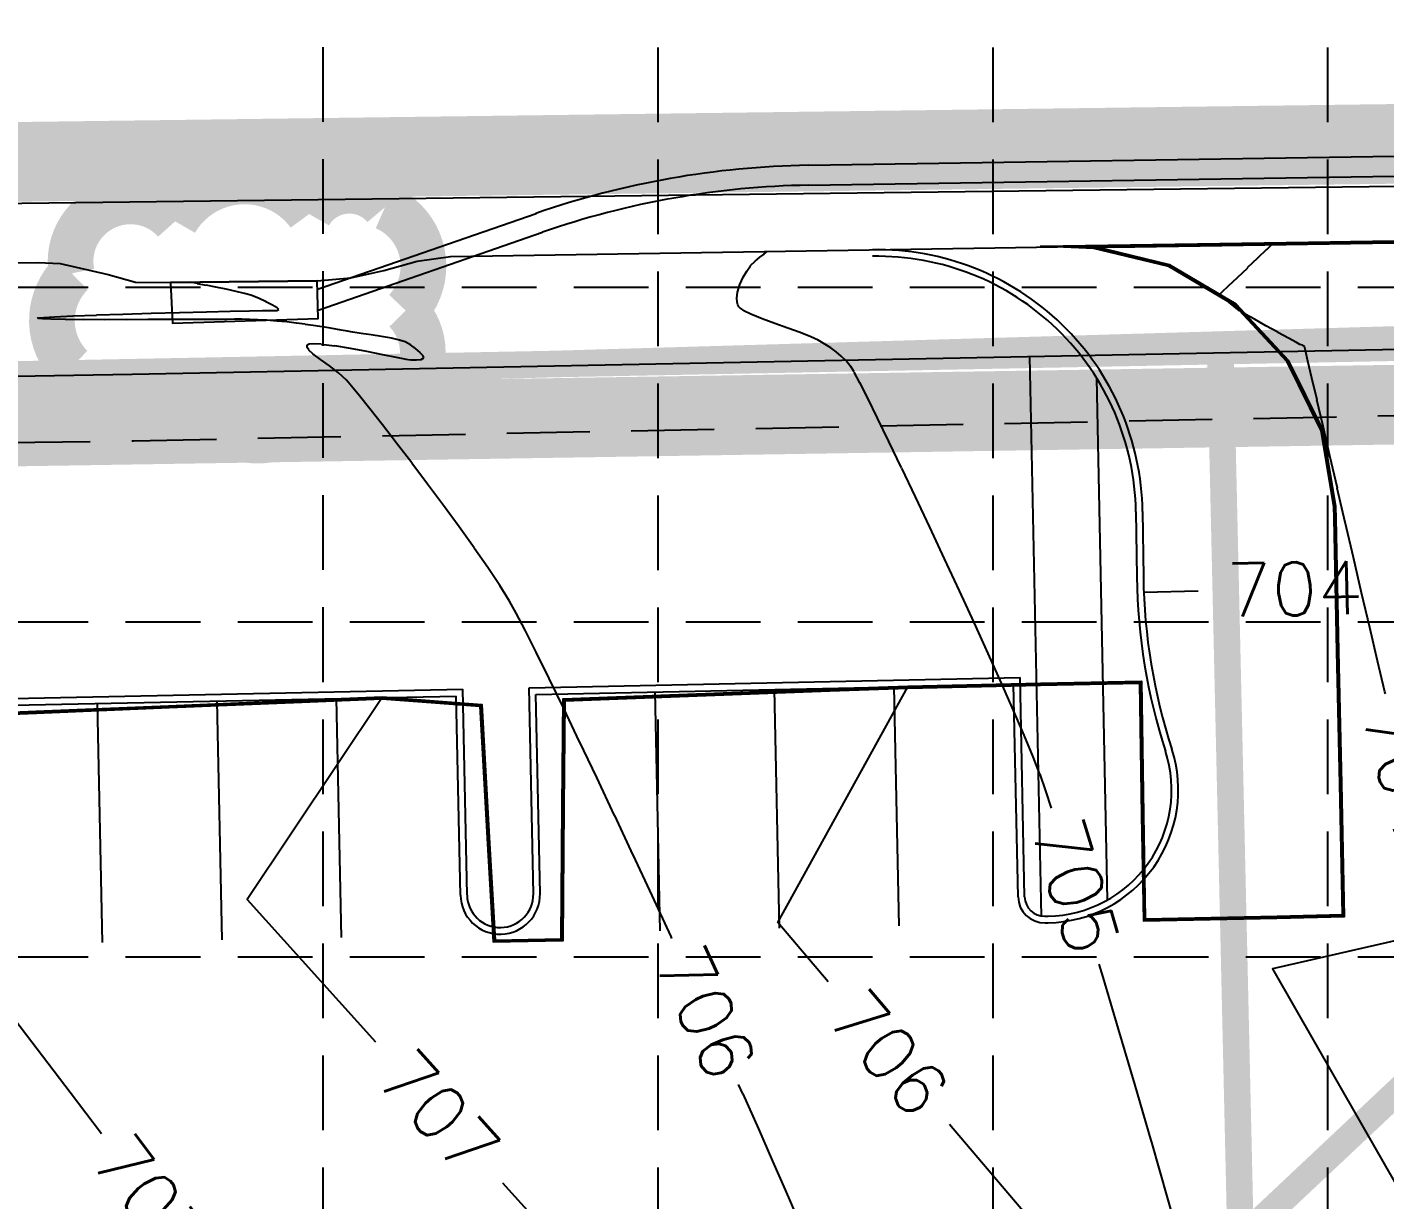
# Model space of a CAD drawing. Extents: x 5513 to 6525, y 3862 to 5479.
# Drawn here: x 6072.4 to 6174.7, y 5055.8 to 5144.1 of the extents above; entities that cross this region are included whole.
import ezdxf

# ---------------------------------------------------------------- set-up
doc = ezdxf.new("R2010")
doc.units = 0
doc.header["$LTSCALE"] = 50
doc.header["$MEASUREMENT"] = 0
for name, pattern in [('DAREA', [0.45, 0.35, -0.1]), ('DASH', [0.375, 0.25, -0.125]), ('HIDDEN', [0.375, 0.25, -0.125]), ('HIDDEN2', [0.1875, 0.125, -0.0625])]:
    doc.linetypes.add(name, pattern=pattern)
for name, color, linetype in [('C-DRNA-E', 11, 'DAREA'), ('C-PKNG-BACK-N', 7, 'Continuous'), ('C-PKNG-FACE-N', 4, 'Continuous'), ('C-PKNG-STRP-N', 7, 'Continuous'), ('C-STRM-PIPE-E', 14, 'Continuous'), ('C-TOPO-MAJR-N', 7, 'Continuous'), ('C-TOPO-MINR-N', 7, 'Continuous'), ('C-WTRC-EDGE', 4, 'HIDDEN2'), ('CONT-MJR', 6, 'Continuous'), ('CONT-MNR', 14, 'Continuous'), ('GRID', 254, 'HIDDEN'), ('INLET PROTECTION', 5, 'Continuous'), ('l-walk-n', 6, 'Continuous'), ('LIMITS OF DISTURBANCE', 1, 'DASH'), ('SILT FENCE', 200, 'Continuous'), ('V-ESMT-UTIL-N', 2, 'HIDDEN2'), ('v-pave-back-e', 6, 'Continuous'), ('v-prop-line', 3, 'Continuous'), ('v-strm-strc', 7, 'Continuous'), ('v-topo-bndy', 140, 'Continuous'), ('V-TOPO-BNDY-2', 7, 'Continuous')]:
    doc.layers.add(name, color=color, linetype=linetype)
for name, color, linetype, plot in [('C-TOPO-TINN--SUB-FACE', 6, 'Continuous', False), ('C-TOPO-TINN-CURB', 5, 'Continuous', False), ('C-TOPO-TINN-PVMT', 4, 'Continuous', False), ('C-TOPO-TINN-SUBG', 3, 'Continuous', False)]:
    doc.layers.add(name, color=color, linetype=linetype, plot=plot)
doc.styles.add('L100', font='simplex', dxfattribs={"height": 5})
doc.styles.add('L80', font='simplex', dxfattribs={"height": 4})

msp = doc.modelspace()

# ---------------------------------------------------------------- linework, layer by layer
at = {"layer": 'C-DRNA-E', "color": 7, "const_width": 2, "flags": 128}
msp.add_lwpolyline([(5728.77, 4476.01), (6423.84, 4489.8), (6414.53, 5124.61), (6036.52, 5117.29), (6006.42, 5046.81), (5930.42, 4919.4)], dxfattribs=at)
at = {"layer": 'C-PKNG-BACK-N', "color": 7}
for p, q in [((6155.91, 5107.63), (6155.97, 5102.72)), ((6110.21, 5094.36), (6147.18, 5095.13)), ((6147.53, 5078.63), (6147.18, 5095.13)), ((6068.2, 5093.49), (6105.21, 5094.26)), ((6105.53, 5078.76), (6105.21, 5094.26)), ((6110.53, 5078.86), (6110.21, 5094.36)), ((6149.06, 5077.16), (6149.3, 5077.17))]:
    msp.add_line(p, q, dxfattribs=at)
for centre, radius, start, end in [((6136.41, 5107.37), 19.5, 0.7696, 91.0012), ((6200.47, 5103.31), 44.5, 180.7696, 197.9599), ((6149.1, 5086.66), 9.5, 271.1876, 17.9599), ((6108.03, 5078.81), 2.5, 181.1876, 271.1876), ((6108.03, 5078.81), 2.5, 271.1876, 1.1876), ((6149.03, 5078.66), 1.5, 181.1876, 271.1876)]:
    msp.add_arc(centre, radius, start, end, dxfattribs=at)
at = {"layer": 'C-PKNG-FACE-N', "color": 7}
for p, q in [((6156.41, 5107.64), (6156.47, 5102.72)), ((6110.72, 5093.87), (6146.69, 5094.62)), ((6147.03, 5078.62), (6146.69, 5094.62)), ((6068.71, 5093), (6104.72, 5093.74)), ((6105.03, 5078.75), (6104.72, 5093.74)), ((6111.03, 5078.87), (6110.72, 5093.87)), ((6149.07, 5076.66), (6149.31, 5076.67)), ((6108.09, 5075.81), (6108.09, 5075.81))]:
    msp.add_line(p, q, dxfattribs=at)
for centre, radius, start, end in [((6136.41, 5107.37), 20, 0.7696, 91.0012), ((6200.47, 5103.31), 44, 180.7696, 197.9599), ((6149.1, 5086.66), 10, 271.1876, 17.9599), ((6108.03, 5078.81), 3, 181.1876, 271.1876), ((6108.03, 5078.81), 3, 271.1876, 1.1876), ((6149.03, 5078.66), 2, 181.1876, 271.1876)]:
    msp.add_arc(centre, radius, start, end, dxfattribs=at)
at = {"layer": 'C-PKNG-STRP-N', "color": 7}
for p, q in [((6096.08, 5075.56), (6095.71, 5093.56)), ((6120.07, 5076.06), (6119.7, 5094.06)), ((6129.07, 5076.25), (6128.7, 5094.24)), ((6138.07, 5076.43), (6137.7, 5094.43)), ((6078.08, 5075.19), (6077.71, 5093.18)), ((6087.08, 5075.38), (6086.71, 5093.37))]:
    msp.add_line(p, q, dxfattribs=at)
at = {"layer": 'C-STRM-PIPE-E', "color": 7}
for p, q in [((6131.24, 5133.72), (6248.99, 5135.57)), ((6131.26, 5132.22), (6249.01, 5134.07)), ((6094.26, 5124.38), (6110.73, 5130.1)), ((6094.31, 5122.81), (6111.22, 5128.68))]:
    msp.add_line(p, q, dxfattribs=at)
for radius in [65.75, 64.25]:
    msp.add_arc((6132.27, 5067.98), radius, 90.9024, 109.1279, dxfattribs=at)
at = {"layer": 'C-TOPO-MAJR-N', "color": 7, "elevation": 705}
msp.add_lwpolyline([(6191.98, 5079.11), (6166.19, 5073.19), (6175.88, 5056.28)], dxfattribs=at)
at = {"layer": 'C-TOPO-MINR-N', "color": 7}
for points, elevation in [([(6156.5, 5101.58), (6160.61, 5101.67)], 704), ([(6099.14, 5093.63), (6088.96, 5078.41), (6098.64, 5067.69)], 707), ([(6132.74, 5072.21), (6128.94, 5076.68), (6138.73, 5094.45)], 706), ([(6157.34, 5043.27), (6141.86, 5061.47)], 706), ([(6108.21, 5057.08), (6128.82, 5034.23)], 707)]:
    msp.add_lwpolyline(points, dxfattribs=dict(at, elevation=elevation))
at = {"layer": 'C-TOPO-TINN--SUB-FACE', "color": 7}
msp.add_polyline3d([(6063.11, 5092.1, 708.4), (6073.1, 5092.51, 708.15), (6083.09, 5092.92, 707.9), (6093.08, 5093.33, 707.65), (6099.14, 5093.58, 707.5), (6106.54, 5093.03, 707.4), (6107.11, 5083.04, 707.23), (6107.55, 5075.27, 707.1), (6112.71, 5075.37, 707.1), (6112.8, 5085.37, 707.21), (6112.87, 5093.43, 707.3), (6122.86, 5093.81, 706.99), (6132.86, 5094.18, 706.68), (6138.73, 5094.4, 706.5), (6148.73, 5094.61, 706.39), (6156.22, 5094.76, 706.3), (6156.38, 5084.76, 706.08), (6156.52, 5076.87, 705.9), (6166.51, 5077.07, 705.38), (6171.56, 5077.18, 705.12), (6171.36, 5087.12, 704.89), (6171.15, 5097.12, 704.67), (6170.94, 5107.12, 704.44), (6170.92, 5108.02, 704.42), (6169.96, 5113.75, 704.42), (6167.39, 5118.97, 704.41), (6163.43, 5123.23, 704.41), (6158.41, 5126.18, 704.41), (6152.77, 5127.56, 704.41), (6152.38, 5127.58, 704.41), (6162.38, 5127.73, 704.13), (6172.06, 5127.89, 703.85), (6182.06, 5128.03, 703.54)], dxfattribs=at)
at = {"layer": 'C-TOPO-TINN-CURB', "color": 7}
msp.add_polyline3d([(6063.01, 5092.19, 708.4), (6073.05, 5092.61, 708.15), (6083.04, 5093.02, 707.9), (6093.03, 5093.43, 707.65), (6099.14, 5093.68, 707.5), (6106.64, 5093.12, 707.4), (6107.2, 5083.09, 707.23), (6107.64, 5075.37, 707.1), (6112.61, 5075.47, 707.1), (6112.7, 5085.42, 707.21), (6112.77, 5093.53, 707.3), (6122.81, 5093.9, 706.99), (6132.81, 5094.28, 706.68), (6138.72, 5094.5, 706.5), (6148.72, 5094.71, 706.39), (6156.32, 5094.86, 706.3), (6156.48, 5084.82, 706.08), (6156.61, 5076.97, 705.9), (6166.56, 5077.17, 705.38), (6171.46, 5077.28, 705.12), (6171.26, 5087.12, 704.89), (6171.05, 5097.12, 704.67), (6170.84, 5107.12, 704.44), (6170.82, 5108.01, 704.42), (6169.87, 5113.72, 704.42), (6167.31, 5118.91, 704.41), (6163.37, 5123.15, 704.41), (6158.38, 5126.09, 704.41), (6152.75, 5127.46, 704.41), (6148.74, 5127.62, 704.41), (6160.56, 5127.81, 704.15), (6170.56, 5127.96, 703.89), (6172.06, 5127.99, 703.85), (6182.06, 5128.13, 703.54)], dxfattribs=at)
at = {"layer": 'C-TOPO-TINN-PVMT', "color": 7}
msp.add_polyline3d([(6063.06, 5092.15, 707.9), (6073.05, 5092.56, 707.65), (6083.04, 5092.97, 707.4), (6093.03, 5093.38, 707.15), (6099.14, 5093.63, 707), (6106.59, 5093.07, 706.9), (6107.15, 5083.09, 706.73), (6107.59, 5075.32, 706.6), (6112.66, 5075.42, 706.6), (6112.75, 5085.42, 706.71), (6112.82, 5093.48, 706.8), (6122.82, 5093.85, 706.49), (6132.81, 5094.23, 706.18), (6138.73, 5094.45, 706), (6148.72, 5094.66, 705.89), (6156.27, 5094.81, 705.8), (6156.43, 5084.81, 705.58), (6156.57, 5076.92, 705.4), (6166.56, 5077.12, 704.88), (6171.51, 5077.23, 704.62), (6171.31, 5087.12, 704.39), (6171.1, 5097.12, 704.17), (6170.89, 5107.12, 703.94), (6170.87, 5108.01, 703.92), (6169.91, 5113.74, 703.92), (6167.35, 5118.94, 703.91), (6163.4, 5123.19, 703.91), (6158.4, 5126.13, 703.91), (6152.76, 5127.51, 703.91), (6150.56, 5127.6, 703.91), (6160.56, 5127.76, 703.65), (6170.56, 5127.91, 703.39), (6172.06, 5127.94, 703.35), (6182.06, 5128.08, 703.04)], dxfattribs=at)
at = {"layer": 'C-TOPO-TINN-SUBG', "color": 7}
msp.add_polyline3d([(6063.15, 5092.05, 707.4), (6073.1, 5092.46, 707.15), (6083.09, 5092.87, 706.9), (6093.08, 5093.28, 706.65), (6099.14, 5093.53, 706.5), (6106.49, 5092.98, 706.4), (6107.06, 5083.04, 706.23), (6107.5, 5075.22, 706.1), (6112.76, 5075.33, 706.1), (6112.85, 5085.37, 706.21), (6112.92, 5093.38, 706.3), (6122.87, 5093.76, 705.99), (6132.86, 5094.13, 705.68), (6138.73, 5094.35, 705.5), (6148.73, 5094.56, 705.39), (6156.17, 5094.71, 705.3), (6156.33, 5084.76, 705.08), (6156.47, 5076.82, 704.9), (6166.52, 5077.02, 704.38), (6171.61, 5077.13, 704.12), (6171.41, 5087.13, 703.89), (6171.2, 5097.12, 703.67), (6170.99, 5107.12, 703.44), (6170.97, 5108.02, 703.42), (6170.01, 5113.77, 703.42), (6167.43, 5119, 703.41), (6163.46, 5123.27, 703.41), (6158.43, 5126.23, 703.41), (6152.77, 5127.61, 703.41), (6154.2, 5127.55, 703.41), (6162.38, 5127.68, 703.13), (6172.06, 5127.84, 702.85), (6182.06, 5127.98, 702.54)], dxfattribs=at)
at = {"layer": 'C-WTRC-EDGE', "color": 7, "const_width": 2}
for points in [[(6192.68, 5121.11), (6042.46, 5116.72)], [(6162.27, 5119.61), (6163.79, 5052.83), (6195.41, 5082.58)]]:
    msp.add_lwpolyline(points, dxfattribs=at)
at = {"layer": 'CONT-MJR', "color": 42, "extrusion": (0.638845, -0.769336, 0), "elevation": -29.64}
msp.add_lwpolyline([(7989.79, 705), (7990.1, 705)], dxfattribs=at)
at = {"layer": 'CONT-MJR', "color": 42, "extrusion": (0.708419, -0.705793, 0), "elevation": 722.39}
msp.add_lwpolyline([(7955.78, 705), (7956.26, 705)], dxfattribs=at)
at = {"layer": 'CONT-MJR', "color": 42, "extrusion": (-0.637859, 0.770153, 0), "elevation": 39.88}
msp.add_lwpolyline([(-7988.89, 705), (-7989.35, 705)], dxfattribs=at)
at = {"layer": 'CONT-MJR', "color": 42, "extrusion": (0.608059, -0.793892, 0), "elevation": -344.19}
msp.add_lwpolyline([(7982.03, 705), (7982.43, 705)], dxfattribs=at)
at = {"layer": 'CONT-MJR', "color": 42, "elevation": 705}
for points in [[(6126.09, 5124.74), (6126.34, 5125.29)], [(6126.34, 5125.29), (6126.6, 5125.76)], [(6125.85, 5123.72), (6125.91, 5124.17)], [(6125.87, 5123.41), (6125.85, 5123.72)], [(6125.93, 5123.22), (6125.87, 5123.41)], [(6125.97, 5123.12), (6125.93, 5123.22)], [(6126, 5123.07), (6125.97, 5123.12)], [(6127.75, 5122.16), (6126.91, 5122.5)], [(6128.71, 5121.8), (6127.75, 5122.16)], [(6131.42, 5120.81), (6130.63, 5121.12)], [(6135.71, 5116.17), (6135.12, 5117.35)], [(6139.3, 5108.76), (6138.27, 5110.92)], [(6141.5, 5104.09), (6140.39, 5106.47)], [(6147.5, 5090.79), (6146.7, 5092.65)], [(6159.63, 5051.35), (6158.35, 5055.8)]]:
    msp.add_lwpolyline(points, dxfattribs=at)
at = {"layer": 'CONT-MJR', "color": 42, "extrusion": (0.811312, -0.584614, 0), "elevation": 1973.99}
msp.add_lwpolyline([(7740.28, 705), (7740.77, 705)], dxfattribs=at)
at = {"layer": 'CONT-MJR', "color": 42, "extrusion": (0.953522, -0.301323, 0), "elevation": 4297.16}
msp.add_lwpolyline([(6731.89, 705), (6732.48, 705)], dxfattribs=at)
at = {"layer": 'CONT-MJR', "color": 42, "extrusion": (0.712992, 0.701172, 0), "elevation": 7959.94}
msp.add_lwpolyline([(-642.84, 705), (-642.68, 705)], dxfattribs=at)
at = {"layer": 'CONT-MJR', "color": 42, "extrusion": (-0.564074, -0.825725, 0), "elevation": -7685.73}
msp.add_lwpolyline([(2169.1, 705), (2168.77, 705)], dxfattribs=at)
at = {"layer": 'CONT-MJR', "color": 42, "extrusion": (-0.452647, -0.89169, 0), "elevation": -7341.01}
msp.add_lwpolyline([(3144.62, 705), (3144.03, 705)], dxfattribs=at)
at = {"layer": 'CONT-MJR', "color": 42, "extrusion": (-0.332009, -0.943276, 0), "elevation": -6866.06}
msp.add_lwpolyline([(4081.63, 705), (4080.58, 705)], dxfattribs=at)
at = {"layer": 'CONT-MJR', "color": 42, "extrusion": (0.335676, 0.941978, 0), "elevation": 6881.88}
msp.add_lwpolyline([(-4055.88, 705), (-4054.89, 705)], dxfattribs=at)
at = {"layer": 'CONT-MJR', "color": 42, "extrusion": (-0.434839, -0.900508, 0), "elevation": -7277.51}
msp.add_lwpolyline([(3295.28, 705), (3294.67, 705)], dxfattribs=at)
at = {"layer": 'CONT-MJR', "color": 42, "extrusion": (0.517364, 0.855765, 0), "elevation": 7554.45}
msp.add_lwpolyline([(-2598.93, 705), (-2598.34, 705)], dxfattribs=at)
at = {"layer": 'CONT-MJR', "color": 42, "extrusion": (-0.535392, -0.844603, 0), "elevation": -7607.86}
msp.add_lwpolyline([(2438.7, 705), (2438.17, 705)], dxfattribs=at)
at = {"layer": 'CONT-MJR', "color": 42, "extrusion": (-0.576938, -0.816788, 0), "elevation": -7720.24}
msp.add_lwpolyline([(2055.9, 705), (2055.4, 705)], dxfattribs=at)
at = {"layer": 'CONT-MJR', "color": 42, "extrusion": (-0.637417, -0.770519, 0), "elevation": -7854.29}
msp.add_lwpolyline([(1462.97, 705), (1462.48, 705)], dxfattribs=at)
at = {"layer": 'CONT-MJR', "color": 42, "extrusion": (-0.70407, -0.710131, 0), "elevation": -7953.97}
msp.add_lwpolyline([(751.87, 705), (751.35, 705)], dxfattribs=at)
at = {"layer": 'CONT-MJR', "color": 42, "extrusion": (0.76338, 0.64595, 0), "elevation": 7989.24}
msp.add_lwpolyline([(-55.15, 705), (-54.57, 705)], dxfattribs=at)
at = {"layer": 'CONT-MJR', "color": 42, "extrusion": (0.856945, 0.515409, 0), "elevation": 7895.03}
msp.add_lwpolyline([(1224.11, 705), (1224.57, 705)], dxfattribs=at)
at = {"layer": 'CONT-MJR', "color": 42, "extrusion": (0.883897, 0.467682, 0), "elevation": 7816.1}
msp.add_lwpolyline([(1653.92, 705), (1654.83, 705)], dxfattribs=at)
at = {"layer": 'CONT-MJR', "color": 42, "extrusion": (0.896215, 0.443619, 0), "elevation": 7768.55}
msp.add_lwpolyline([(1861.61, 705), (1863.28, 705)], dxfattribs=at)
at = {"layer": 'CONT-MJR', "color": 42, "extrusion": (0.898862, 0.438232, 0), "elevation": 7757.24}
msp.add_lwpolyline([(1906.24, 705), (1908.2, 705)], dxfattribs=at)
at = {"layer": 'CONT-MJR', "color": 42, "extrusion": (0.900825, 0.434183, 0), "elevation": 7748.58}
msp.add_lwpolyline([(1938.92, 705), (1941.13, 705)], dxfattribs=at)
at = {"layer": 'CONT-MJR', "color": 42, "extrusion": (0.903912, 0.427719, 0), "elevation": 7734.5}
msp.add_lwpolyline([(1989.43, 705), (1991.97, 705)], dxfattribs=at)
at = {"layer": 'CONT-MJR', "color": 42, "extrusion": (0.906789, 0.421585, 0), "elevation": 7720.85}
msp.add_lwpolyline([(2036.51, 705), (2039.17, 705)], dxfattribs=at)
at = {"layer": 'CONT-MJR', "color": 42, "extrusion": (0.908374, 0.418158, 0), "elevation": 7713.11}
msp.add_lwpolyline([(2063.01, 705), (2065.64, 705)], dxfattribs=at)
at = {"layer": 'CONT-MJR', "color": 42, "extrusion": (0.910181, 0.414211, 0), "elevation": 7704.08}
msp.add_lwpolyline([(2093.9, 705), (2096.47, 705)], dxfattribs=at)
at = {"layer": 'CONT-MJR', "color": 42, "extrusion": (0.912338, 0.409437, 0), "elevation": 7693.01}
msp.add_lwpolyline([(2131.8, 705), (2134.24, 705)], dxfattribs=at)
at = {"layer": 'CONT-MJR', "color": 42, "extrusion": (0.915042, 0.403358, 0), "elevation": 7678.65}
msp.add_lwpolyline([(2180.67, 705), (2182.93, 705)], dxfattribs=at)
at = {"layer": 'CONT-MJR', "color": 42, "extrusion": (0.923669, 0.383191, 0), "elevation": 7629}
msp.add_lwpolyline([(2344.79, 705), (2346.54, 705)], dxfattribs=at)
at = {"layer": 'CONT-MJR', "color": 42, "extrusion": (0.931464, 0.363834, 0), "elevation": 7578.41}
msp.add_lwpolyline([(2502.06, 705), (2503.47, 705)], dxfattribs=at)
at = {"layer": 'CONT-MJR', "color": 42, "extrusion": (0.944406, 0.328783, 0), "elevation": 7479.66}
msp.add_lwpolyline([(2782.09, 705), (2783.42, 705)], dxfattribs=at)
at = {"layer": 'CONT-MJR', "color": 42, "extrusion": (0.950998, 0.309196, 0), "elevation": 7420.56}
msp.add_lwpolyline([(2934.7, 705), (2936.07, 705)], dxfattribs=at)
at = {"layer": 'CONT-MJR', "color": 42, "extrusion": (0.958082, 0.286494, 0), "elevation": 7348.76}
msp.add_lwpolyline([(3097.02, 705), (3098.05, 705)], dxfattribs=at)
at = {"layer": 'CONT-MJR', "color": 42, "extrusion": (0.95882, 0.284013, 0), "elevation": 7340.72}
msp.add_lwpolyline([(3111.95, 705), (3116.03, 705)], dxfattribs=at)
at = {"layer": 'CONT-MJR', "color": 42, "extrusion": (0.959447, 0.281888, 0), "elevation": 7333.81}
msp.add_lwpolyline([(3123.89, 705), (3128.21, 705)], dxfattribs=at)
at = {"layer": 'CONT-MJR', "color": 42, "extrusion": (0.960009, 0.279969, 0), "elevation": 7327.55}
msp.add_lwpolyline([(3134.05, 705), (3138.54, 705)], dxfattribs=at)
at = {"layer": 'CONT-MJR', "color": 42, "extrusion": (0.960537, 0.278154, 0), "elevation": 7321.61}
msp.add_lwpolyline([(3143.31, 705), (3147.9, 705)], dxfattribs=at)
at = {"layer": 'CONT-MNR', "color": 42, "extrusion": (0.691739, -0.722147, 0), "elevation": 562.37}
msp.add_lwpolyline([(7998.48, 704), (7999.41, 704)], dxfattribs=at)
at = {"layer": 'CONT-MNR', "color": 42}
for points, elevation in [([(6165.76, 5127.39), (6166.24, 5127.85)], 704), ([(6085.23, 5124.81), (6084.74, 5124.91)], 706), ([(6088.78, 5124.07), (6088.14, 5124.22)], 706), ([(6089.26, 5123.93), (6088.78, 5124.07)], 706), ([(6162.3, 5123.86), (6162.21, 5123.9)], 704), ([(6162.44, 5123.8), (6162.3, 5123.86)], 704), ([(6162.9, 5123.41), (6162.6, 5123.68)], 704), ([(6163.3, 5123.08), (6162.9, 5123.41)], 704), ([(6073.2, 5122.22), (6073.31, 5122.24)], 706), ([(6073.31, 5122.24), (6073.67, 5122.27)], 706), ([(6074.18, 5122.13), (6073.56, 5122.15)], 706), ([(6074.45, 5122.32), (6075.85, 5122.38)], 706), ([(6076.65, 5122.09), (6075.27, 5122.11)], 706), ([(6081.49, 5122.1), (6079.85, 5122.09)], 706), ([(6083.88, 5122.63), (6085.9, 5122.68)], 706), ([(6086.83, 5122.11), (6086.14, 5122.11)], 706), ([(6087.45, 5122.11), (6086.83, 5122.11)], 706), ([(6088.03, 5122.12), (6087.45, 5122.11)], 706), ([(6088.58, 5122.12), (6088.03, 5122.12)], 706), ([(6089.77, 5122.09), (6089.16, 5122.11)], 706), ([(6090.46, 5122.05), (6089.77, 5122.09)], 706), ([(6091.21, 5122.79), (6091.36, 5122.85)], 706), ([(6164.83, 5122.12), (6164.13, 5122.52)], 704), ([(6091.21, 5121.99), (6090.46, 5122.05)], 706), ([(6091.95, 5121.92), (6091.21, 5121.99)], 706), ([(6092.67, 5121.83), (6091.95, 5121.92)], 706), ([(6095.26, 5121.45), (6094.8, 5121.53)], 706), ([(6095.66, 5121.38), (6095.26, 5121.45)], 706), ([(6096.06, 5121.3), (6095.66, 5121.38)], 706), ([(6096.52, 5121.22), (6096.06, 5121.3)], 706), ([(6167.4, 5120.69), (6166.59, 5121.14)], 704), ([(6093.5, 5120.01), (6093.49, 5120.13)], 706), ([(6093.53, 5120.22), (6093.64, 5120.27)], 706), ([(6093.64, 5120.27), (6093.94, 5120.3)], 706), ([(6093.94, 5120.3), (6094.55, 5120.27)], 706), ([(6099.09, 5120.83), (6098.31, 5120.95)], 706), ([(6099.84, 5120.69), (6099.09, 5120.83)], 706), ([(6100.45, 5120.56), (6099.84, 5120.69)], 706), ([(6168, 5120.37), (6167.4, 5120.69)], 704), ([(6168.26, 5120.22), (6168, 5120.37)], 704), ([(6168.6, 5120.07), (6168.45, 5120.16)], 704), ([(6097.97, 5119.71), (6099.16, 5119.48)], 706), ([(6100.19, 5119.27), (6100.94, 5119.12)], 706), ([(6101.3, 5119.07), (6101.72, 5119.07)], 706), ([(6101.99, 5119.63), (6101.66, 5119.92)], 706), ([(6102.28, 5119.22), (6102.22, 5119.38)], 706), ([(6168.87, 5118.96), (6168.68, 5119.77)], 704), ([(6096.46, 5117.53), (6095.85, 5118.09)], 706), ([(6169.17, 5117.7), (6168.87, 5118.96)], 704), ([(6169.55, 5116.05), (6169.17, 5117.7)], 704), ([(6099.16, 5114.17), (6098.21, 5115.37)], 706), ([(6100.22, 5112.8), (6099.16, 5114.17)], 706), ([(6101.37, 5111.3), (6100.22, 5112.8)], 706), ([(6104.95, 5106.48), (6103.77, 5108.1)], 706), ([(6172.29, 5104.18), (6171.67, 5106.83)], 704), ([(6106.08, 5104.9), (6104.95, 5106.48)], 706), ([(6109.23, 5100), (6108.74, 5100.88)], 706), ([(6173.52, 5098.9), (6172.91, 5101.52)], 704), ([(6174.11, 5096.4), (6173.52, 5098.9)], 704), ([(6174.66, 5094.06), (6174.11, 5096.4)], 704), ([(6115.3, 5087.61), (6114.01, 5090.31)], 706), ([(6116.65, 5084.75), (6115.3, 5087.61)], 706), ([(6078, 5060.76), (6075.63, 5063.88)], 707), ([(6127.5, 5061.14), (6126.32, 5063.78)], 706), ([(6128.57, 5058.72), (6127.5, 5061.14)], 706), ([(6129.52, 5056.56), (6128.57, 5058.72)], 706)]:
    msp.add_lwpolyline(points, dxfattribs=dict(at, elevation=elevation))
at = {"layer": 'CONT-MNR', "color": 42, "extrusion": (0.691741, -0.722146, 0), "elevation": 562.38}
msp.add_lwpolyline([(7997.42, 704), (7998.48, 704)], dxfattribs=at)
at = {"layer": 'CONT-MNR', "color": 42, "extrusion": (0.692041, -0.721858, 0), "elevation": 565.71}
msp.add_lwpolyline([(7995.19, 704), (7996.12, 704)], dxfattribs=at)
at = {"layer": 'CONT-MNR', "color": 42, "extrusion": (0.691828, -0.722062, 0), "elevation": 563.36}
msp.add_lwpolyline([(7996.29, 704), (7997.35, 704)], dxfattribs=at)
at = {"layer": 'CONT-MNR', "color": 42, "extrusion": (-0.189177, -0.981943, 0), "elevation": -6183.45}
msp.add_lwpolyline([(5006.51, 706), (5005.85, 706)], dxfattribs=at)
at = {"layer": 'CONT-MNR', "color": 42, "extrusion": (-0.18926, -0.981927, 0), "elevation": -6183.88}
msp.add_lwpolyline([(5006.75, 706), (5005.99, 706)], dxfattribs=at)
at = {"layer": 'CONT-MNR', "color": 42, "extrusion": (-0.195424, -0.980719, 0), "elevation": -6215.2}
msp.add_lwpolyline([(4968.6, 706), (4967.81, 706)], dxfattribs=at)
at = {"layer": 'CONT-MNR', "color": 42, "extrusion": (-0.208447, -0.978034, 0), "elevation": -6280.72}
msp.add_lwpolyline([(4886.28, 706), (4885.52, 706)], dxfattribs=at)
at = {"layer": 'CONT-MNR', "color": 42, "extrusion": (-0.695396, 0.718626, 0), "elevation": -602.95}
msp.add_lwpolyline([(-7991.56, 704), (-7991.81, 704)], dxfattribs=at)
at = {"layer": 'CONT-MNR', "color": 42, "extrusion": (0.692586, -0.721335, 0), "elevation": 571.75}
msp.add_lwpolyline([(7994.1, 704), (7994.76, 704)], dxfattribs=at)
at = {"layer": 'CONT-MNR', "color": 42, "extrusion": (-0.368413, -0.929662, 0), "elevation": -7006.89}
msp.add_lwpolyline([(3773.83, 706), (3773.23, 706)], dxfattribs=at)
at = {"layer": 'CONT-MNR', "color": 42, "extrusion": (-0.415692, -0.909506, 0), "elevation": -7191.53}
msp.add_lwpolyline([(3409.47, 706), (3408.85, 706)], dxfattribs=at)
at = {"layer": 'CONT-MNR', "color": 42, "extrusion": (-0.457434, -0.889244, 0), "elevation": -7341.94}
msp.add_lwpolyline([(3072.76, 706), (3072.2, 706)], dxfattribs=at)
at = {"layer": 'CONT-MNR', "color": 42, "extrusion": (-0.517483, -0.855694, 0), "elevation": -7535.81}
msp.add_lwpolyline([(2561.18, 706), (2560.77, 706)], dxfattribs=at)
at = {"layer": 'CONT-MNR', "color": 42, "extrusion": (0.987553, -0.157288, 0), "elevation": 5279.58}
msp.add_lwpolyline([(6029.37, 704), (6029.42, 704)], dxfattribs=at)
at = {"layer": 'CONT-MNR', "color": 42, "extrusion": (0.954089, -0.299524, 0), "elevation": 4344.55}
msp.add_lwpolyline([(6734.44, 704), (6734.49, 704)], dxfattribs=at)
at = {"layer": 'CONT-MNR', "color": 42, "extrusion": (0.639323, 0.768938, 0), "elevation": 7879.68}
msp.add_lwpolyline([(-1462.97, 704), (-1462.77, 704)], dxfattribs=at)
at = {"layer": 'CONT-MNR', "color": 42, "extrusion": (-0.586918, 0.809647, 0), "elevation": 582.72}
msp.add_lwpolyline([(-7923.45, 706), (-7923.47, 706)], dxfattribs=at)
at = {"layer": 'CONT-MNR', "color": 42, "extrusion": (-0.686693, -0.726948, 0), "elevation": -7893.99}
msp.add_lwpolyline([(897.52, 706), (897.51, 706)], dxfattribs=at)
at = {"layer": 'CONT-MNR', "color": 42, "extrusion": (0.218109, 0.975924, 0), "elevation": 6323.5}
msp.add_lwpolyline([(-4809.87, 706), (-4809.79, 706)], dxfattribs=at)
at = {"layer": 'CONT-MNR', "color": 42, "extrusion": (-0.088145, -0.996108, 0), "elevation": -5637.57}
msp.add_lwpolyline([(5598.43, 706), (5598.15, 706)], dxfattribs=at)
at = {"layer": 'CONT-MNR', "color": 42, "extrusion": (0.060016, -0.998197, 0), "elevation": -4748.52}
msp.add_lwpolyline([(6370.13, 706), (6370.92, 706)], dxfattribs=at)
at = {"layer": 'CONT-MNR', "color": 42, "extrusion": (-0.019468, -0.99981, 0), "elevation": -5239.41}
msp.add_lwpolyline([(5974.41, 706), (5973.31, 706)], dxfattribs=at)
at = {"layer": 'CONT-MNR', "color": 42, "extrusion": (0.03631, -0.999341, 0), "elevation": -4898.39}
msp.add_lwpolyline([(6257.84, 706), (6259.6, 706)], dxfattribs=at)
at = {"layer": 'CONT-MNR', "color": 42, "extrusion": (-0.002686, -0.999996, 0), "elevation": -5138.4}
msp.add_lwpolyline([(6064.42, 706), (6062.87, 706)], dxfattribs=at)
at = {"layer": 'CONT-MNR', "color": 42, "extrusion": (0.031904, -0.999491, 0), "elevation": -4925.94}
msp.add_lwpolyline([(6237.95, 706), (6239.95, 706)], dxfattribs=at)
at = {"layer": 'CONT-MNR', "color": 42, "extrusion": (0.00081465, -1, 0), "elevation": -5117.14}
msp.add_lwpolyline([(6084.02, 706), (6082.37, 706)], dxfattribs=at)
at = {"layer": 'CONT-MNR', "color": 42, "extrusion": (0.029136, -0.999575, 0), "elevation": -4943.2}
msp.add_lwpolyline([(6226.28, 706), (6228.41, 706)], dxfattribs=at)
at = {"layer": 'CONT-MNR', "color": 42, "extrusion": (0.004043, -0.999992, 0), "elevation": -5097.47}
msp.add_lwpolyline([(6103.69, 706), (6102.14, 706)], dxfattribs=at)
at = {"layer": 'CONT-MNR', "color": 42, "extrusion": (0.027265, -0.999628, 0), "elevation": -4954.85}
msp.add_lwpolyline([(6219.15, 706), (6221.29, 706)], dxfattribs=at)
at = {"layer": 'CONT-MNR', "color": 42, "extrusion": (0.004157, -0.999991, 0), "elevation": -5096.77}
msp.add_lwpolyline([(6105.62, 706), (6104.27, 706)], dxfattribs=at)
at = {"layer": 'CONT-MNR', "color": 42, "extrusion": (0.002771, -0.999996, 0), "elevation": -5105.23}
msp.add_lwpolyline([(6099.62, 706), (6098.55, 706)], dxfattribs=at)
at = {"layer": 'CONT-MNR', "color": 42, "extrusion": (-0.002527, -0.999997, 0), "elevation": -5137.47}
msp.add_lwpolyline([(6073.18, 706), (6072.49, 706)], dxfattribs=at)
at = {"layer": 'CONT-MNR', "color": 42, "extrusion": (0.025064, -0.999686, 0), "elevation": -4968.54}
msp.add_lwpolyline([(6212.38, 706), (6214.18, 706)], dxfattribs=at)
at = {"layer": 'CONT-MNR', "color": 42, "extrusion": (0.024559, -0.999698, 0), "elevation": -4971.68}
msp.add_lwpolyline([(6211.67, 706), (6213.12, 706)], dxfattribs=at)
at = {"layer": 'CONT-MNR', "color": 42, "extrusion": (-0.011007, -0.999939, 0), "elevation": -5188.83}
msp.add_lwpolyline([(6032.41, 706), (6031.83, 706)], dxfattribs=at)
at = {"layer": 'CONT-MNR', "color": 42, "extrusion": (0.02467, -0.999696, 0), "elevation": -4970.98}
msp.add_lwpolyline([(6213.68, 706), (6214.66, 706)], dxfattribs=at)
at = {"layer": 'CONT-MNR', "color": 42, "extrusion": (0.02758, -0.99962, 0), "elevation": -4952.87}
msp.add_lwpolyline([(6229.1, 706), (6229.51, 706)], dxfattribs=at)
at = {"layer": 'CONT-MNR', "color": 42, "extrusion": (-0.01218, -0.999926, 0), "elevation": -5196.6}
msp.add_lwpolyline([(6027.7, 706), (6028.05, 706)], dxfattribs=at)
at = {"layer": 'CONT-MNR', "color": 42, "extrusion": (-0.009712, -0.999953, 0), "elevation": -5181.71}
msp.add_lwpolyline([(6040.86, 706), (6041.17, 706)], dxfattribs=at)
at = {"layer": 'CONT-MNR', "color": 42, "extrusion": (0.712544, 0.701627, 0), "elevation": 7934.7}
msp.add_lwpolyline([(-623.61, 706), (-623.43, 706)], dxfattribs=at)
at = {"layer": 'CONT-MNR', "color": 42, "extrusion": (-0.594577, -0.804039, 0), "elevation": -7783.71}
msp.add_lwpolyline([(1909.99, 704), (1909.47, 704)], dxfattribs=at)
at = {"layer": 'CONT-MNR', "color": 42, "extrusion": (-0.520529, -0.853844, 0), "elevation": -7582.45}
msp.add_lwpolyline([(2596.79, 704), (2596.3, 704)], dxfattribs=at)
at = {"layer": 'CONT-MNR', "color": 42, "extrusion": (-0.48962, -0.871936, 0), "elevation": -7484.59}
msp.add_lwpolyline([(2868.44, 704), (2867.45, 704)], dxfattribs=at)
at = {"layer": 'CONT-MNR', "color": 42, "extrusion": (-0.132061, -0.991242, 0), "elevation": -5881.58}
msp.add_lwpolyline([(5363.6, 706), (5362.92, 706)], dxfattribs=at)
at = {"layer": 'CONT-MNR', "color": 42, "extrusion": (-0.141725, -0.989906, 0), "elevation": -5933.62}
msp.add_lwpolyline([(5306.56, 706), (5305.96, 706)], dxfattribs=at)
at = {"layer": 'CONT-MNR', "color": 42, "extrusion": (-0.148256, -0.988949, 0), "elevation": -5968.52}
msp.add_lwpolyline([(5267.78, 706), (5267.28, 706)], dxfattribs=at)
at = {"layer": 'CONT-MNR', "color": 42, "extrusion": (-0.150472, -0.988614, 0), "elevation": -5980.31}
msp.add_lwpolyline([(5254.76, 706), (5254.39, 706)], dxfattribs=at)
at = {"layer": 'CONT-MNR', "color": 42, "extrusion": (-0.15683, -0.987626, 0), "elevation": -6013.96}
msp.add_lwpolyline([(5218.34, 706), (5217.91, 706)], dxfattribs=at)
at = {"layer": 'CONT-MNR', "color": 42, "extrusion": (-0.144337, -0.989529, 0), "elevation": -5947.54}
msp.add_lwpolyline([(5294.55, 706), (5293.92, 706)], dxfattribs=at)
at = {"layer": 'CONT-MNR', "color": 42, "extrusion": (-0.146086, -0.989272, 0), "elevation": -5956.89}
msp.add_lwpolyline([(5284.78, 706), (5284.03, 706)], dxfattribs=at)
at = {"layer": 'CONT-MNR', "color": 42, "extrusion": (-0.485416, -0.874283, 0), "elevation": -7470.69}
msp.add_lwpolyline([(2905.46, 704), (2904.44, 704)], dxfattribs=at)
at = {"layer": 'CONT-MNR', "color": 42, "extrusion": (0.953258, -0.302157, 0), "elevation": 4261.58}
msp.add_lwpolyline([(6722, 706), (6722.06, 706)], dxfattribs=at)
at = {"layer": 'CONT-MNR', "color": 42, "extrusion": (0.774864, -0.632129, 0), "elevation": 1485.02}
msp.add_lwpolyline([(7819.33, 706), (7819.37, 706)], dxfattribs=at)
at = {"layer": 'CONT-MNR', "color": 42, "extrusion": (-0.125266, -0.992123, 0), "elevation": -5843.37}
msp.add_lwpolyline([(5405.15, 706), (5406.16, 706)], dxfattribs=at)
at = {"layer": 'CONT-MNR', "color": 42, "extrusion": (-0.163425, -0.986556, 0), "elevation": -6047.47}
msp.add_lwpolyline([(5176.85, 706), (5178.04, 706)], dxfattribs=at)
at = {"layer": 'CONT-MNR', "color": 42, "extrusion": (-0.312136, -0.950037, 0), "elevation": -6768.89}
msp.add_lwpolyline([(4197.78, 706), (4197.35, 706)], dxfattribs=at)
at = {"layer": 'CONT-MNR', "color": 42, "extrusion": (-0.491342, -0.870967, 0), "elevation": -7457.33}
msp.add_lwpolyline([(2798.23, 706), (2797.77, 706)], dxfattribs=at)
at = {"layer": 'CONT-MNR', "color": 42, "extrusion": (-0.580573, -0.814208, 0), "elevation": -7711.14}
msp.add_lwpolyline([(1995.53, 706), (1995.05, 706)], dxfattribs=at)
at = {"layer": 'CONT-MNR', "color": 42, "extrusion": (-0.325314, -0.945606, 0), "elevation": -6848.34}
msp.add_lwpolyline([(4167.26, 704), (4167.07, 704)], dxfattribs=at)
at = {"layer": 'CONT-MNR', "color": 42, "extrusion": (0.96724, 0.253864, 0), "elevation": 7266.32}
msp.add_lwpolyline([(3386.04, 704), (3386.35, 704)], dxfattribs=at)
at = {"layer": 'CONT-MNR', "color": 42, "extrusion": (0.865451, 0.500994, 0), "elevation": 7838.72}
msp.add_lwpolyline([(1378.08, 706), (1378.31, 706)], dxfattribs=at)
at = {"layer": 'CONT-MNR', "color": 42, "extrusion": (-0.694492, -0.7195, 0), "elevation": -7915.67}
msp.add_lwpolyline([(829.12, 706), (828.69, 706)], dxfattribs=at)
at = {"layer": 'CONT-MNR', "color": 42, "extrusion": (-0.598469, -0.801146, 0), "elevation": -7748.5}
msp.add_lwpolyline([(1818.96, 706), (1818.25, 706)], dxfattribs=at)
at = {"layer": 'CONT-MNR', "color": 42, "extrusion": (-0.57474, -0.818336, 0), "elevation": -7691.88}
msp.add_lwpolyline([(2046.02, 706), (2045.19, 706)], dxfattribs=at)
at = {"layer": 'CONT-MNR', "color": 42, "extrusion": (-0.183558, -0.983009, 0), "elevation": -6152.06}
msp.add_lwpolyline([(5053.33, 706), (5054.59, 706)], dxfattribs=at)
at = {"layer": 'CONT-MNR', "color": 42, "extrusion": (-0.198676, -0.980065, 0), "elevation": -6229.18}
msp.add_lwpolyline([(4960.46, 706), (4961.51, 706)], dxfattribs=at)
at = {"layer": 'CONT-MNR', "color": 42, "extrusion": (-0.152859, -0.988248, 0), "elevation": -5991.55}
msp.add_lwpolyline([(5246.73, 706), (5247.1, 706)], dxfattribs=at)
at = {"layer": 'CONT-MNR', "color": 42, "extrusion": (0.089308, -0.996004, 0), "elevation": -4553.68}
msp.add_lwpolyline([(6534.51, 706), (6534.89, 706)], dxfattribs=at)
at = {"layer": 'CONT-MNR', "color": 42, "extrusion": (0.740526, 0.672028, 0), "elevation": 7959.21}
msp.add_lwpolyline([(-309.83, 706), (-309.49, 706)], dxfattribs=at)
at = {"layer": 'CONT-MNR', "color": 42, "extrusion": (-0.522942, 0.852368, 0), "elevation": 1172.32}
msp.add_lwpolyline([(-7878.22, 706), (-7878.45, 706)], dxfattribs=at)
at = {"layer": 'CONT-MNR', "color": 42, "extrusion": (-0.604019, -0.79697, 0), "elevation": -7760.98}
msp.add_lwpolyline([(1766.78, 706), (1765.92, 706)], dxfattribs=at)
at = {"layer": 'CONT-MNR', "color": 42, "extrusion": (0.760792, 0.648996, 0), "elevation": 7959.39}
msp.add_lwpolyline([(-63.77, 706), (-63.2, 706)], dxfattribs=at)
at = {"layer": 'CONT-MNR', "color": 42, "extrusion": (0.775449, 0.63141, 0), "elevation": 7958.77}
msp.add_lwpolyline([(117.5, 706), (118.44, 706)], dxfattribs=at)
at = {"layer": 'CONT-MNR', "color": 42, "extrusion": (0.782171, 0.623064, 0), "elevation": 7957.05}
msp.add_lwpolyline([(201.51, 706), (202.78, 706)], dxfattribs=at)
at = {"layer": 'CONT-MNR', "color": 42, "extrusion": (0.974438, 0.224655, 0), "elevation": 7161.19}
msp.add_lwpolyline([(3597.23, 704), (3599.26, 704)], dxfattribs=at)
at = {"layer": 'CONT-MNR', "color": 42, "extrusion": (0.974493, 0.224419, 0), "elevation": 7160.32}
msp.add_lwpolyline([(3596.68, 704), (3598.97, 704)], dxfattribs=at)
at = {"layer": 'CONT-MNR', "color": 42, "extrusion": (0.798066, 0.60257, 0), "elevation": 7949.21}
msp.add_lwpolyline([(400.67, 706), (402.65, 706)], dxfattribs=at)
at = {"layer": 'CONT-MNR', "color": 42, "extrusion": (0.974476, 0.224494, 0), "elevation": 7160.6}
msp.add_lwpolyline([(3593.62, 704), (3596.12, 704)], dxfattribs=at)
at = {"layer": 'CONT-MNR', "color": 42, "extrusion": (0.802379, 0.596815, 0), "elevation": 7946.12}
msp.add_lwpolyline([(455.81, 706), (457.83, 706)], dxfattribs=at)
at = {"layer": 'CONT-MNR', "color": 42, "extrusion": (0.974402, 0.224813, 0), "elevation": 7161.77}
msp.add_lwpolyline([(3588.63, 704), (3591.28, 704)], dxfattribs=at)
at = {"layer": 'CONT-MNR', "color": 42, "extrusion": (0.821871, 0.569673, 0), "elevation": 7926.53}
msp.add_lwpolyline([(715.3, 706), (717.1, 706)], dxfattribs=at)
at = {"layer": 'CONT-MNR', "color": 42, "extrusion": (0.974091, 0.226156, 0), "elevation": 7166.71}
msp.add_lwpolyline([(3573.3, 704), (3576.04, 704)], dxfattribs=at)
at = {"layer": 'CONT-MNR', "color": 42, "extrusion": (0.832968, 0.553322, 0), "elevation": 7910.85}
msp.add_lwpolyline([(870.16, 706), (871.79, 706)], dxfattribs=at)
at = {"layer": 'CONT-MNR', "color": 42, "extrusion": (0.849175, 0.528111, 0), "elevation": 7881.22}
msp.add_lwpolyline([(1105.45, 706), (1106.84, 706)], dxfattribs=at)
at = {"layer": 'CONT-MNR', "color": 42, "extrusion": (0.886875, 0.462009, 0), "elevation": 7774.37}
msp.add_lwpolyline([(1699.08, 706), (1700.54, 706)], dxfattribs=at)
at = {"layer": 'CONT-MNR', "color": 42, "extrusion": (0.893196, 0.449667, 0), "elevation": 7750.06}
msp.add_lwpolyline([(1804.87, 706), (1806.72, 706)], dxfattribs=at)
at = {"layer": 'CONT-MNR', "color": 42, "extrusion": (0.89698, 0.442072, 0), "elevation": 7734.47}
msp.add_lwpolyline([(1868.36, 706), (1870.57, 706)], dxfattribs=at)
at = {"layer": 'CONT-MNR', "color": 42, "extrusion": (0.899543, 0.436833, 0), "elevation": 7723.44}
msp.add_lwpolyline([(1910.92, 706), (1913.43, 706)], dxfattribs=at)
at = {"layer": 'CONT-MNR', "color": 42, "extrusion": (0.972292, 0.23377, 0), "elevation": 7194.41}
msp.add_lwpolyline([(3509.3, 704), (3509.46, 704)], dxfattribs=at)
at = {"layer": 'CONT-MNR', "color": 42, "extrusion": (0.901433, 0.432919, 0), "elevation": 7715.06}
msp.add_lwpolyline([(1941.7, 706), (1944.47, 706)], dxfattribs=at)
at = {"layer": 'CONT-MNR', "color": 42, "extrusion": (0.905236, 0.42491, 0), "elevation": 7697.57}
msp.add_lwpolyline([(2000.58, 706), (2003.87, 706)], dxfattribs=at)
at = {"layer": 'CONT-MNR', "color": 42, "extrusion": (0.906218, 0.422811, 0), "elevation": 7692.91}
msp.add_lwpolyline([(2015.05, 706), (2018.42, 706)], dxfattribs=at)
at = {"layer": 'CONT-MNR', "color": 42, "extrusion": (0.907151, 0.420805, 0), "elevation": 7688.43}
msp.add_lwpolyline([(2028.66, 706), (2032.06, 706)], dxfattribs=at)
at = {"layer": 'CONT-MNR', "color": 42, "extrusion": (0.908075, 0.418808, 0), "elevation": 7683.95}
msp.add_lwpolyline([(2045.42, 706), (2045.57, 706)], dxfattribs=at)
at = {"layer": 'CONT-MNR', "color": 42, "extrusion": (0.796682, 0.604398, 0), "elevation": 7900.95}
msp.add_lwpolyline([(362.2, 707), (369.74, 707)], dxfattribs=at)
at = {"layer": 'CONT-MNR', "color": 42, "extrusion": (0.911187, 0.411993, 0), "elevation": 7668.46}
msp.add_lwpolyline([(2090.05, 706), (2090.84, 706)], dxfattribs=at)
at = {"layer": 'CONT-MNR', "color": 42, "extrusion": (0.919148, 0.393913, 0), "elevation": 7625.78}
msp.add_lwpolyline([(2231.19, 706), (2233.22, 706)], dxfattribs=at)
at = {"layer": 'GRID', "color": 253, "linetype": 'HIDDEN', "ltscale": 0.45}
for p, q in [((6094.7, 3989.49), (6094.7, 5452.43)), ((6119.92, 3989.48), (6119.92, 5452.43)), ((6145.15, 3989.48), (6145.15, 5452.43)), ((6170.37, 3989.48), (6170.37, 5452.43)), ((5539.82, 5124.55), (6498.25, 5124.55)), ((5539.82, 5099.33), (6498.25, 5099.33)), ((5539.82, 5074.11), (6498.25, 5074.11))]:
    msp.add_line(p, q, dxfattribs=at)
at = {"layer": 'INLET PROTECTION', "color": 170, "ltscale": 100, "const_width": 3.44}
msp.add_lwpolyline([(6083.55, 5129.5, 0.520567), (6083.55, 5129.5, 0.765195), (6075.76, 5125.58, 0.417879), (6075.72, 5118.52, 0.6649), (6084.62, 5117.16, 0.744833), (6094.66, 5116.32, 0.975642), (6100.91, 5122.78, 0.520567), (6099.35, 5130.56, 0.520567), (6093.64, 5130.05, 0.540264), (6083.55, 5129.5)], format="xyb", close=True, dxfattribs=at)
at = {"layer": 'l-walk-n', "color": 7}
for p, q in [((6148.8, 5077.13), (6147.92, 5119.32)), ((6153.77, 5078.39), (6152.96, 5117.69))]:
    msp.add_line(p, q, dxfattribs=at)
at = {"layer": 'LIMITS OF DISTURBANCE', "const_width": 6}
msp.add_lwpolyline([(5572.94, 5127.47), (5544.79, 5069.15), (5566.76, 5054.06), (5603.83, 5054.74), (5603.83, 5018.38), (5855.58, 5025.04), (5860.92, 4528.11), (5834.73, 4513.84), (5868.47, 4470.16), (6224.01, 4479.15), (6251.13, 4517.26), (6223.92, 4532.51), (6207.07, 5065.3), (6308.13, 5070.35), (6318.95, 5080.45), (6280.74, 5136.71)], close=True, dxfattribs=at)
at = {"layer": 'SILT FENCE', "const_width": 6}
msp.add_lwpolyline([(5556.64, 5067.34), (5578.12, 5106.23), (6283.83, 5117.41), (6304.7, 5081.28)], dxfattribs=at)
at = {"layer": 'V-ESMT-UTIL-N', "color": 7}
for p, q in [((6080.41, 5112.98), (6414.63, 5119.61)), ((5564.72, 5104.83), (6080.39, 5112.98))]:
    msp.add_line(p, q, dxfattribs=at)
at = {"layer": 'v-pave-back-e', "color": 7}
msp.add_lwpolyline([(5989.21, 5125.17), (6073.24, 5126.41), (6074.88, 5126.33), (6078.51, 5125.49), (6080.55, 5124.91), (6083.19, 5124.89), (6094.24, 5125.03), (6096.77, 5125.24), (6099.26, 5125.8), (6101.77, 5126.49), (6104.29, 5126.86), (6172.06, 5127.94), (6232.3, 5129.05), (6234.4, 5128.72), (6236.85, 5128.11), (6239.69, 5127.4), (6242.34, 5127.25), (6253.35, 5127.51), (6256.2, 5127.56), (6258.96, 5128.34), (6261.2, 5129.18), (6263.56, 5129.37), (6335.23, 5130.32)], dxfattribs=at)
at = {"layer": 'v-prop-line', "color": 7}
for p, q in [((6080.31, 5117.98), (6414.53, 5124.61)), ((6080.31, 5117.98), (6205.86, 5120.47)), ((5564.72, 5109.83), (6080.31, 5117.98)), ((5863, 5114.54), (6080.31, 5117.98))]:
    msp.add_line(p, q, dxfattribs=at)
at = {"layer": 'v-strm-strc', "color": 7}
msp.add_lwpolyline([(6083.19, 5124.89), (6083.36, 5121.84), (6094.33, 5122.17), (6094.24, 5125.03), (6083.19, 5124.89)], dxfattribs=at)
at = {"layer": 'v-topo-bndy', "color": 7}
msp.add_polyline3d([(5989.21, 5125.17, 706.84), (6073.24, 5126.41, 706.16), (6074.88, 5126.33, 706.14), (6078.51, 5125.49, 706.1), (6080.55, 5124.91, 706.08), (6083.19, 5124.89, 706.03), (6094.24, 5125.03, 705.82), (6096.77, 5125.24, 705.8), (6099.26, 5125.8, 705.74), (6101.77, 5126.49, 705.68), (6104.29, 5126.86, 705.63), (6172.06, 5127.94, 703.85), (6232.3, 5129.05, 702.01), (6234.4, 5128.72, 701.96), (6236.85, 5128.11, 701.85), (6239.69, 5127.4, 701.76), (6242.34, 5127.25, 701.67), (6253.35, 5127.51, 701.3), (6258.96, 5128.34, 701.05), (6261.2, 5129.18, 700.98), (6263.56, 5129.37, 700.93), (6335.23, 5130.32, 698.54)], dxfattribs=at)
at = {"layer": 'V-TOPO-BNDY-2', "color": 7}
msp.add_lwpolyline([(5564.72, 5123.27), (5858.88, 5128.23), (6404.85, 5134.98), (6431.54, 5128.63), (6436.62, 4932.96), (6444.15, 4884.39), (6428.99, 4879.6), (6431.54, 4789.4), (6451.87, 4786.85), (6431.54, 4755.09), (6434.08, 4507.78), (6470.93, 4498.89), (6474.75, 4488.72), (6453.14, 4474.75)], dxfattribs=at)

# ---------------------------------------------------------------- texts
at = {"layer": 'C-TOPO-MINR-N', "color": 7, "char_height": 4, "attachment_point": 5, "style": 'L100'}
for s, insert, rotation in [('{704}', (6167.85, 5101.82, 704), 1.1876), ('{706}', (6137.3, 5066.84, 706), 310.3647), ('{707}', (6103.42, 5062.38, 707), 312.0546)]:
    msp.add_mtext(s, dxfattribs=dict(at, insert=insert, rotation=rotation))
at = {"layer": 'CONT-MJR', "color": 42, "insert": (6151.8, 5084.94, 705), "char_height": 4, "width": 15.0476, "attachment_point": 1, "rotation": 286.8318, "style": 'L80'}
msp.add_mtext('\\Fsimplex.shx;\\W1.0000000000;\\T1.0000000000;\\o\\l705', dxfattribs=at)
at = {"layer": 'CONT-MNR', "color": 42, "char_height": 4, "width": 15.0476, "attachment_point": 1, "style": 'L80'}
for s, insert, rotation in [('\\Fsimplex.shx;\\W1.0000000000;\\T1.0000000000;\\o\\l704', (6176.77, 5093.43, 704), 285.1533), ('\\Fsimplex.shx;\\W1.0000000000;\\T1.0000000000;\\o\\l706', (6123.2, 5075.43, 706), 294.6289), ('\\Fsimplex.shx;\\W1.0000000000;\\T1.0000000000;\\o\\l707', (6080.2, 5061.17, 707), 307.1868)]:
    msp.add_mtext(s, dxfattribs=dict(at, insert=insert, rotation=rotation))

doc.saveas('drawing.dxf')
